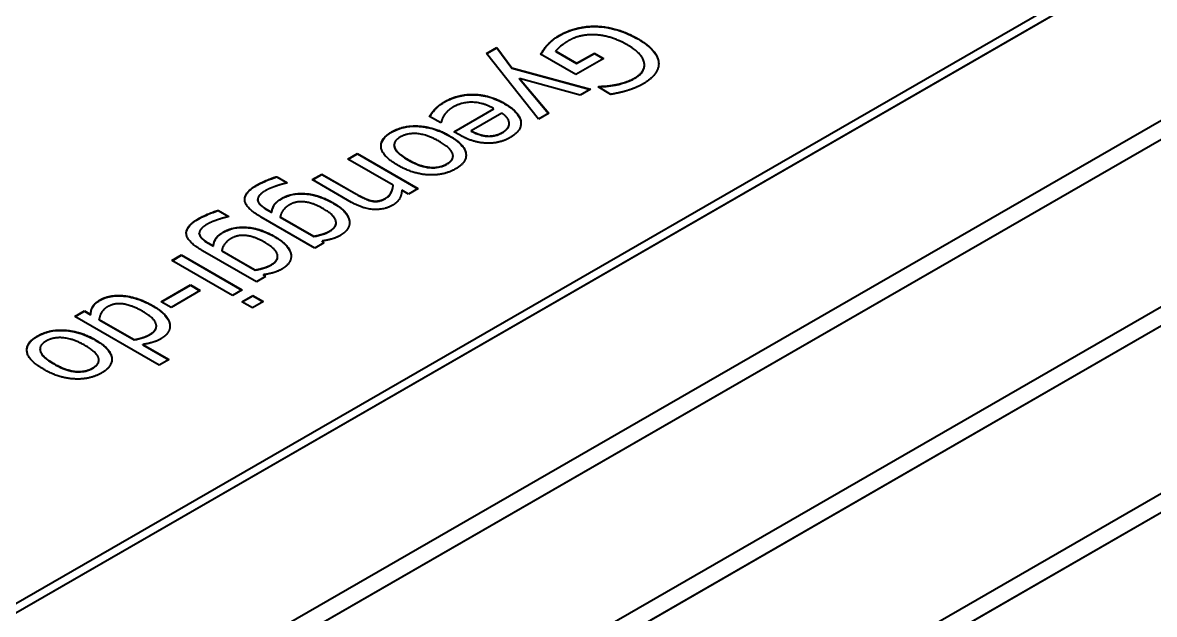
# Model space of a CAD drawing. Header units: millimetres. Extents: x 0 to 1682, y 0 to 1188.
# Drawn here: x 1418.56 to 1430.43, y 1055.84 to 1062.04 of the extents above; entities that cross this region are included whole.
import ezdxf

# ---------------------------------------------------------------- set-up
doc = ezdxf.new("R2010")
doc.units = ezdxf.units.MM
doc.header["$LTSCALE"] = 2
doc.layers.add('가시적인 것(ISO)', color=3, linetype='Continuous', lineweight=40)
doc.layers.add('가시적인 좁은 것(ISO)', color=3, linetype='Continuous', lineweight=35)

msp = doc.modelspace()

# ---------------------------------------------------------------- linework, layer by layer
at = {"layer": '가시적인 것(ISO)'}
for p, q in [((1412.8548, 1052.7074), (1438.8763, 1067.6922)), ((1413.0245, 1052.7074), (1438.8763, 1067.5945)), ((1438.8763, 1067.5912), (1413.0273, 1052.7058)), ((1440.4037, 1066.7149), (1414.5518, 1051.8279)), ((1414.7215, 1051.7301), (1440.5734, 1066.6172)), ((1440.5734, 1066.6139), (1414.7244, 1051.7285)), ((1442.1007, 1065.7377), (1416.2489, 1050.8506)), ((1416.4186, 1050.7529), (1442.2704, 1065.6399)), ((1442.2704, 1065.6367), (1416.4214, 1050.7512)), ((1443.7978, 1064.7604), (1417.9459, 1049.8733)), ((1418.1156, 1049.7756), (1443.9675, 1064.6627)), ((1443.9675, 1064.6594), (1418.1185, 1049.774)), ((1423.4264, 1061.7141), (1423.5351, 1061.7767)), ((1423.4282, 1061.7119), (1423.5351, 1061.7734)), ((1423.5351, 1061.7767), (1423.6932, 1061.5613)), ((1423.5351, 1061.7734), (1423.5351, 1061.7767)), ((1423.5351, 1061.7734), (1423.6932, 1061.558)), ((1424.1519, 1061.7367), (1424.3712, 1061.6104)), ((1424.1519, 1061.7334), (1424.1519, 1061.7367)), ((1424.1519, 1061.7334), (1424.3712, 1061.6071)), ((1423.9724, 1061.0251), (1423.4264, 1061.7141)), ((1424.3643, 1061.4924), (1423.9937, 1061.7058)), ((1424.6566, 1061.6607), (1424.3643, 1061.4924)), ((1424.3712, 1061.6104), (1424.5576, 1061.7177)), ((1424.3712, 1061.6071), (1424.5576, 1061.7144)), ((1424.3712, 1061.6071), (1424.3712, 1061.6104)), ((1424.5576, 1061.7177), (1424.6566, 1061.6607)), ((1424.5576, 1061.7144), (1424.5576, 1061.7177)), ((1424.5576, 1061.7144), (1424.6537, 1061.659)), ((1423.6932, 1061.5613), (1424.5177, 1061.3391)), ((1423.6932, 1061.558), (1423.6932, 1061.5613)), ((1423.6932, 1061.558), (1424.5138, 1061.3369)), ((1425.0821, 1061.589), (1425.0821, 1061.5922)), ((1423.7723, 1061.4524), (1424.079, 1061.0865)), ((1424.4077, 1061.2758), (1423.7723, 1061.4524)), ((1423.7723, 1061.4491), (1423.7723, 1061.4524)), ((1423.7723, 1061.4491), (1424.0771, 1061.0854)), ((1424.5177, 1061.3391), (1424.4077, 1061.2758)), ((1424.5954, 1061.3633), (1424.6043, 1061.3684)), ((1424.7315, 1061.2849), (1424.5954, 1061.3633)), ((1424.5982, 1061.3617), (1424.6043, 1061.3652)), ((1424.6043, 1061.3652), (1424.6043, 1061.3684)), ((1423.0854, 1060.8937), (1423.5048, 1061.1352)), ((1423.5048, 1061.1319), (1423.5048, 1061.1352)), ((1422.9458, 1060.9875), (1422.8289, 1061.0548)), ((1423.0882, 1060.892), (1423.5048, 1061.1319)), ((1423.5866, 1061.0881), (1423.2662, 1060.9036)), ((1424.079, 1061.0865), (1423.9724, 1061.0251)), ((1422.952, 1060.9911), (1422.9458, 1060.9875)), ((1423.2662, 1060.9003), (1423.2662, 1060.9036)), ((1423.6639, 1060.9764), (1423.6639, 1060.9797)), ((1423.1438, 1060.86), (1423.0854, 1060.8937)), ((1421.9721, 1060.6066), (1422.0739, 1060.6652)), ((1421.9749, 1060.6049), (1422.0739, 1060.6619)), ((1422.0739, 1060.6652), (1422.7106, 1060.2985)), ((1422.0739, 1060.6619), (1422.0739, 1060.6652)), ((1422.0739, 1060.6619), (1422.7078, 1060.2969)), ((1422.4584, 1060.7513), (1422.4584, 1060.7546)), ((1422.4479, 1060.3326), (1421.9721, 1060.6066)), ((1423.0754, 1060.6376), (1423.0754, 1060.6408)), ((1421.2267, 1060.4228), (1421.3381, 1060.3587)), ((1421.2267, 1060.4196), (1421.2267, 1060.4228)), ((1421.5987, 1060.3916), (1421.7005, 1060.4502)), ((1421.6016, 1060.3899), (1421.7005, 1060.4469)), ((1421.7005, 1060.4502), (1422.0635, 1060.2411)), ((1421.7005, 1060.4469), (1421.7005, 1060.4502)), ((1421.7005, 1060.4469), (1422.0635, 1060.2378)), ((1421.2267, 1060.4196), (1421.3353, 1060.3571)), ((1421.3381, 1060.3587), (1421.3326, 1060.3555)), ((1422.012, 1060.1536), (1421.5987, 1060.3916)), ((1422.4479, 1060.3293), (1422.4479, 1060.3326)), ((1422.6088, 1060.2399), (1422.538, 1060.2807)), ((1422.7106, 1060.2985), (1422.6088, 1060.2399)), ((1420.614, 1060.07), (1420.7254, 1060.0059)), ((1420.614, 1060.0668), (1420.614, 1060.07)), ((1420.614, 1060.0668), (1420.7226, 1060.0042)), ((1421.0277, 1060.1789), (1421.0277, 1060.1822)), ((1421.0287, 1060.1693), (1421.0287, 1060.1726)), ((1421.1208, 1060.0831), (1421.1765, 1060.051)), ((1421.1208, 1060.0798), (1421.1765, 1060.0478)), ((1422.2251, 1060.1669), (1422.2251, 1060.1702)), ((1420.7254, 1060.0059), (1420.7199, 1060.0027)), ((1421.6269, 1059.6744), (1421.0631, 1059.9991)), ((1421.1765, 1060.0478), (1421.1765, 1060.051)), ((1421.2645, 1059.9971), (1421.2645, 1060.0003)), ((1421.2645, 1060.0003), (1421.6145, 1059.7988)), ((1421.2645, 1059.9971), (1421.6145, 1059.7955)), ((1420.4151, 1059.8261), (1420.4151, 1059.8294)), ((1421.8492, 1059.9374), (1421.8492, 1059.9406)), ((1420.416, 1059.8165), (1420.416, 1059.8198)), ((1420.5081, 1059.7303), (1420.5638, 1059.6982)), ((1420.5081, 1059.727), (1420.5638, 1059.6949)), ((1421.6145, 1059.7955), (1421.6145, 1059.7988)), ((1421.7225, 1059.7295), (1421.6269, 1059.6744)), ((1421.7019, 1059.7485), (1421.7225, 1059.7295)), ((1421.7019, 1059.7452), (1421.7019, 1059.7485)), ((1421.7019, 1059.7452), (1421.7203, 1059.7282)), ((1420.1265, 1059.5438), (1420.2283, 1059.6024)), ((1420.1293, 1059.5421), (1420.2283, 1059.5991)), ((1420.2283, 1059.6024), (1420.865, 1059.2357)), ((1420.2283, 1059.5991), (1420.2283, 1059.6024)), ((1420.2283, 1059.5991), (1420.8622, 1059.2341)), ((1421.0142, 1059.3216), (1420.4504, 1059.6463)), ((1420.5638, 1059.6949), (1420.5638, 1059.6982)), ((1420.6519, 1059.6443), (1420.6519, 1059.6475)), ((1420.6519, 1059.6475), (1421.0019, 1059.446)), ((1420.6519, 1059.6443), (1421.0019, 1059.4427)), ((1420.7632, 1059.1771), (1420.1265, 1059.5438)), ((1421.2365, 1059.5846), (1421.2365, 1059.5878)), ((1421.0019, 1059.4427), (1421.0019, 1059.446)), ((1421.1098, 1059.3767), (1421.0142, 1059.3216)), ((1421.0892, 1059.3957), (1421.1098, 1059.3767)), ((1421.0892, 1059.3924), (1421.0892, 1059.3957)), ((1421.0892, 1059.3924), (1421.1076, 1059.3754)), ((1420.0165, 1059.1122), (1420.3218, 1059.288)), ((1420.0193, 1059.1105), (1420.3218, 1059.2847)), ((1420.3218, 1059.288), (1420.4249, 1059.2286)), ((1420.3218, 1059.2847), (1420.3218, 1059.288)), ((1420.3218, 1059.2847), (1420.4221, 1059.2269)), ((1420.865, 1059.2357), (1420.7632, 1059.1771)), ((1419.6218, 1059.1722), (1419.6218, 1059.1755)), ((1420.4249, 1059.2286), (1420.1196, 1059.0528)), ((1420.8616, 1059.1118), (1420.9771, 1059.1783)), ((1420.8644, 1059.1101), (1420.9771, 1059.175)), ((1420.9771, 1059.1783), (1421.0885, 1059.1141)), ((1420.9771, 1059.175), (1420.9771, 1059.1783)), ((1420.9771, 1059.175), (1421.0857, 1059.1125)), ((1419.1095, 1058.9581), (1419.2113, 1059.0167)), ((1419.1124, 1058.9565), (1419.2113, 1059.0135)), ((1419.2113, 1059.0167), (1419.2759, 1058.9795)), ((1419.2113, 1059.0135), (1419.2113, 1059.0167)), ((1419.2113, 1059.0135), (1419.2759, 1058.9762)), ((1420.1196, 1059.0528), (1420.0165, 1059.1122)), ((1420.973, 1059.0476), (1420.8616, 1059.1118)), ((1421.0885, 1059.1141), (1420.973, 1059.0476)), ((1419.9959, 1058.4477), (1419.1095, 1058.9581)), ((1419.2759, 1058.9762), (1419.2759, 1058.9795)), ((1419.366, 1058.9276), (1419.7339, 1058.7158)), ((1419.366, 1058.9244), (1419.366, 1058.9276)), ((1419.366, 1058.9244), (1419.7339, 1058.7125)), ((1419.965, 1058.8544), (1419.965, 1058.8577)), ((1419.7339, 1058.7125), (1419.7339, 1058.7158)), ((1419.8226, 1058.6647), (1420.0976, 1058.5063)), ((1419.8226, 1058.6614), (1419.8226, 1058.6647)), ((1419.8226, 1058.6614), (1420.0948, 1058.5047)), ((1418.7452, 1058.6131), (1418.7452, 1058.6163)), ((1419.3622, 1058.4993), (1419.3622, 1058.5026)), ((1420.0976, 1058.5063), (1419.9959, 1058.4477))]:
    msp.add_line(p, q, dxfattribs=at)
for points, degree in [([(1424.189, 1061.9022), (1424.2743, 1061.9513), (1424.4709, 1062.0012), (1424.5775, 1061.9984)], 2), ([(1424.5775, 1061.9984), (1424.6848, 1061.9953), (1424.9055, 1061.9307), (1425.0135, 1061.8686)], 2), ([(1424.0645, 1061.802), (1424.092, 1061.8321), (1424.1436, 1061.8761), (1424.189, 1061.9022)], 2), ([(1424.2908, 1061.8484), (1424.2454, 1061.8222), (1424.1691, 1061.7624), (1424.1519, 1061.7367)], 2), ([(1424.5748, 1061.9082), (1424.4957, 1061.9133), (1424.352, 1061.8836), (1424.2908, 1061.8484)], 2), ([(1424.9055, 1061.8024), (1424.8202, 1061.8515), (1424.6545, 1061.9034), (1424.5748, 1061.9082)], 2), ([(1425.0135, 1061.8686), (1425.1159, 1061.8096), (1425.2239, 1061.6848), (1425.2307, 1061.6223)], 2), ([(1423.9937, 1061.7058), (1424.0047, 1061.7232), (1424.0439, 1061.7799), (1424.0645, 1061.802)], 2), ([(1424.9832, 1061.4583), (1425.0994, 1061.5252), (1425.0588, 1061.7141), (1424.9055, 1061.8024)], 2), ([(1425.2307, 1061.6223), (1425.2369, 1061.5617), (1425.1537, 1061.4441), (1425.0678, 1061.3946)], 2), ([(1425.2307, 1061.619), (1425.2312, 1061.6143), (1425.2315, 1061.6096), (1425.2315, 1061.605)], 3), ([(1424.6043, 1061.3684), (1424.6428, 1061.3692), (1424.7198, 1061.3748), (1424.7776, 1061.3859)], 2), ([(1424.7776, 1061.3859), (1424.8278, 1061.395), (1424.9344, 1061.4302), (1424.9832, 1061.4583)], 2), ([(1425.0678, 1061.3946), (1425.0272, 1061.3712), (1424.9406, 1061.3356), (1424.8952, 1061.3221)], 2), ([(1422.9822, 1061.2049), (1423.1266, 1061.2881), (1423.4574, 1061.2813), (1423.6155, 1061.1902)], 2), ([(1424.8952, 1061.3221), (1424.8601, 1061.3114), (1424.7632, 1061.2904), (1424.7315, 1061.2849)], 2), ([(1422.8853, 1061.1285), (1422.9059, 1061.1506), (1422.9451, 1061.1835), (1422.9822, 1061.2049)], 2), ([(1423.0764, 1061.1514), (1423.0434, 1061.1324), (1422.9946, 1061.0861), (1422.9808, 1061.0639)], 2), ([(1423.5048, 1061.1352), (1423.3941, 1061.199), (1423.1706, 1061.2057), (1423.0764, 1061.1514)], 2), ([(1423.6155, 1061.1902), (1423.7709, 1061.1008), (1423.8005, 1060.9055), (1423.6753, 1060.8335)], 2), ([(1422.8289, 1061.0548), (1422.8392, 1061.0695), (1422.8701, 1061.1126), (1422.8853, 1061.1285)], 2), ([(1422.9808, 1061.0639), (1422.9671, 1061.0402), (1422.9533, 1061.0045), (1422.952, 1060.9911)], 2), ([(1423.6636, 1060.9859), (1423.6616, 1061.014), (1423.6238, 1061.0627), (1423.5866, 1061.0881)], 2), ([(1422.4301, 1060.8909), (1422.5559, 1060.9634), (1422.8811, 1060.9424), (1423.0365, 1060.8529)], 2), ([(1423.2662, 1060.9036), (1423.3109, 1060.8794), (1423.3913, 1060.8529), (1423.4285, 1060.8497)], 2), ([(1423.5935, 1060.8877), (1423.6341, 1060.9111), (1423.6657, 1060.9586), (1423.6636, 1060.9859)], 2), ([(1422.4968, 1060.542), (1422.3358, 1060.6347), (1422.3077, 1060.8204), (1422.4301, 1060.8909)], 2), ([(1422.5222, 1060.8378), (1422.4438, 1060.7927), (1422.4796, 1060.6731), (1422.602, 1060.6026)], 2), ([(1422.9313, 1060.7923), (1422.811, 1060.8616), (1422.6013, 1060.8834), (1422.5222, 1060.8378)], 2), ([(1423.0104, 1060.5567), (1423.0895, 1060.6022), (1423.0551, 1060.721), (1422.9313, 1060.7923)], 2), ([(1423.0365, 1060.8529), (1423.1961, 1060.761), (1423.2243, 1060.5737), (1423.1025, 1060.5036)], 2), ([(1423.4292, 1060.7733), (1423.3597, 1060.7753), (1423.2201, 1060.816), (1423.1438, 1060.86)], 2), ([(1423.4285, 1060.8497), (1423.4704, 1060.8461), (1423.5523, 1060.864), (1423.5935, 1060.8877)], 2), ([(1423.6753, 1060.8335), (1423.619, 1060.801), (1423.4979, 1060.7709), (1423.4292, 1060.7733)], 2), ([(1423.1025, 1060.5036), (1422.9801, 1060.4331), (1422.657, 1060.4498), (1422.4968, 1060.542)], 2), ([(1422.602, 1060.6026), (1422.7257, 1060.5313), (1422.9313, 1060.5111), (1423.0104, 1060.5567)], 2), ([(1421.0218, 1060.3365), (1421.0665, 1060.3623), (1421.1744, 1060.407), (1421.2267, 1060.4228)], 2), ([(1421.0631, 1059.9991), (1420.9008, 1060.0926), (1420.8836, 1060.2569), (1421.0218, 1060.3365)], 2), ([(1421.2308, 1060.327), (1421.1951, 1060.3151), (1421.138, 1060.2926), (1421.1098, 1060.2763)], 2), ([(1421.3326, 1060.3555), (1421.3175, 1060.3524), (1421.2625, 1060.3381), (1421.2308, 1060.327)], 2), ([(1422.3682, 1060.1979), (1422.406, 1060.2197), (1422.4438, 1060.2906), (1422.4479, 1060.3326)], 2), ([(1421.1098, 1060.2763), (1421.0631, 1060.2494), (1421.0239, 1060.1967), (1421.0287, 1060.1726)], 2), ([(1421.1765, 1060.051), (1421.1799, 1060.0966), (1421.2233, 1060.1627), (1421.2831, 1060.1971)], 2), ([(1421.2831, 1060.1971), (1421.3862, 1060.2565), (1421.6702, 1060.234), (1421.8222, 1060.1465)], 2), ([(1422.0635, 1060.2411), (1422.1076, 1060.2157), (1422.1914, 1060.1769), (1422.2251, 1060.1702)], 2), ([(1422.2251, 1060.1702), (1422.2616, 1060.1635), (1422.3297, 1060.1758), (1422.3682, 1060.1979)], 2), ([(1422.538, 1060.2807), (1422.5359, 1060.2296), (1422.4926, 1060.1524), (1422.4431, 1060.1239)], 2), ([(1420.4091, 1059.9837), (1420.4538, 1060.0094), (1420.5618, 1060.0542), (1420.614, 1060.07)], 2), ([(1421.0277, 1060.1789), (1421.0277, 1060.1757), (1421.028, 1060.1725), (1421.0287, 1060.1693)], 3), ([(1421.0287, 1060.1726), (1421.0342, 1060.1488), (1421.0816, 1060.1057), (1421.1208, 1060.0831)], 2), ([(1421.3587, 1060.1267), (1421.3195, 1060.1041), (1421.2687, 1060.0368), (1421.2645, 1060.0003)], 2), ([(1421.719, 1060.0847), (1421.6132, 1060.1457), (1421.4351, 1060.1706), (1421.3587, 1060.1267)], 2), ([(1421.7844, 1059.8554), (1421.8621, 1059.9002), (1421.8311, 1060.0201), (1421.719, 1060.0847)], 2), ([(1421.8222, 1060.1465), (1421.9013, 1060.1009), (1421.9817, 1060.0063), (1421.9893, 1059.9607)], 2), ([(1422.4431, 1060.1239), (1422.3537, 1060.0724), (1422.1296, 1060.0859), (1422.012, 1060.1536)], 2), ([(1420.4504, 1059.6463), (1420.2881, 1059.7398), (1420.2709, 1059.9041), (1420.4091, 1059.9837)], 2), ([(1420.6182, 1059.9742), (1420.5824, 1059.9623), (1420.5253, 1059.9398), (1420.4971, 1059.9235)], 2), ([(1420.7199, 1060.0027), (1420.7048, 1059.9995), (1420.6498, 1059.9853), (1420.6182, 1059.9742)], 2), ([(1421.9893, 1059.9607), (1421.9955, 1059.9176), (1421.9467, 1059.838), (1421.8971, 1059.8095)], 2), ([(1421.9893, 1059.9575), (1421.99, 1059.9522), (1421.9905, 1059.947), (1421.9905, 1059.9418)], 3), ([(1420.4971, 1059.9235), (1420.4504, 1059.8966), (1420.4112, 1059.8439), (1420.416, 1059.8198)], 2), ([(1420.5638, 1059.6982), (1420.5673, 1059.7437), (1420.6106, 1059.8099), (1420.6704, 1059.8443)], 2), ([(1420.6704, 1059.8443), (1420.7736, 1059.9037), (1421.0576, 1059.8811), (1421.2095, 1059.7936)], 2), ([(1421.6145, 1059.7988), (1421.6716, 1059.8095), (1421.7527, 1059.8372), (1421.7844, 1059.8554)], 2), ([(1420.4151, 1059.8261), (1420.4151, 1059.8229), (1420.4154, 1059.8197), (1420.416, 1059.8165)], 3), ([(1420.416, 1059.8198), (1420.4215, 1059.796), (1420.4689, 1059.7529), (1420.5081, 1059.7303)], 2), ([(1420.7461, 1059.7738), (1420.7069, 1059.7513), (1420.656, 1059.684), (1420.6519, 1059.6475)], 2), ([(1421.1064, 1059.7319), (1421.0005, 1059.7928), (1420.8224, 1059.8178), (1420.7461, 1059.7738)], 2), ([(1421.1717, 1059.5026), (1421.2494, 1059.5473), (1421.2185, 1059.6673), (1421.1064, 1059.7319)], 2), ([(1421.2095, 1059.7936), (1421.2886, 1059.7481), (1421.369, 1059.6535), (1421.3766, 1059.6079)], 2), ([(1421.8971, 1059.8095), (1421.8497, 1059.7822), (1421.7576, 1059.756), (1421.7019, 1059.7485)], 2), ([(1421.3766, 1059.6079), (1421.3828, 1059.5648), (1421.334, 1059.4852), (1421.2845, 1059.4567)], 2), ([(1421.3766, 1059.6047), (1421.3774, 1059.5994), (1421.3778, 1059.5942), (1421.3779, 1059.589)], 3), ([(1421.0019, 1059.446), (1421.0589, 1059.4567), (1421.1401, 1059.4844), (1421.1717, 1059.5026)], 2), ([(1421.2845, 1059.4567), (1421.237, 1059.4293), (1421.1449, 1059.4032), (1421.0892, 1059.3957)], 2), ([(1419.2979, 1059.0611), (1419.3082, 1059.0797), (1419.3433, 1059.1134), (1419.3742, 1059.1312)], 2), ([(1419.3742, 1059.1312), (1419.4238, 1059.1597), (1419.551, 1059.183), (1419.6218, 1059.1755)], 2), ([(1419.6218, 1059.1755), (1419.694, 1059.1688), (1419.8501, 1059.1161), (1419.9305, 1059.0698)], 2), ([(1419.2759, 1058.9795), (1419.2794, 1059.0052), (1419.2862, 1059.0409), (1419.2979, 1059.0611)], 2), ([(1419.452, 1059.0587), (1419.4121, 1059.0357), (1419.3694, 1058.9668), (1419.366, 1058.9276)], 2), ([(1419.8274, 1059.008), (1419.7146, 1059.073), (1419.5276, 1059.1023), (1419.452, 1059.0587)], 2), ([(1419.901, 1058.7732), (1419.9794, 1058.8183), (1419.9443, 1058.9407), (1419.8274, 1059.008)], 2), ([(1419.9305, 1059.0698), (1420.0144, 1059.0215), (1420.0956, 1058.9272), (1420.1052, 1058.8797)], 2), ([(1420.1052, 1058.8797), (1420.1134, 1058.837), (1420.0674, 1058.7558), (1420.0158, 1058.7261)], 2), ([(1418.7169, 1058.7526), (1418.8427, 1058.8251), (1419.168, 1058.8041), (1419.3234, 1058.7146)], 2), ([(1419.7339, 1058.7158), (1419.7909, 1058.7265), (1419.8659, 1058.753), (1419.901, 1058.7732)], 2), ([(1420.1052, 1058.8765), (1420.1065, 1058.8695), (1420.1073, 1058.8626), (1420.1074, 1058.8557)], 3), ([(1418.7836, 1058.4038), (1418.6227, 1058.4964), (1418.5945, 1058.6821), (1418.7169, 1058.7526)], 2), ([(1418.809, 1058.6996), (1418.7306, 1058.6544), (1418.7664, 1058.5348), (1418.8888, 1058.4643)], 2), ([(1419.2182, 1058.654), (1419.0978, 1058.7233), (1418.8881, 1058.7451), (1418.809, 1058.6996)], 2), ([(1419.2972, 1058.4184), (1419.3763, 1058.4639), (1419.3419, 1058.5827), (1419.2182, 1058.654)], 2), ([(1419.3234, 1058.7146), (1419.4829, 1058.6227), (1419.5111, 1058.4354), (1419.3894, 1058.3654)], 2), ([(1420.0158, 1058.7261), (1419.9704, 1058.7), (1419.8817, 1058.6734), (1419.8226, 1058.6647)], 2), ([(1418.8888, 1058.4643), (1419.0126, 1058.3931), (1419.2182, 1058.3729), (1419.2972, 1058.4184)], 2), ([(1419.3894, 1058.3654), (1419.267, 1058.2949), (1418.9438, 1058.3115), (1418.7836, 1058.4038)], 2)]:
    msp.add_open_spline(points, degree=degree, dxfattribs=at)
for points, knots in [([(1424.189, 1061.8989), (1424.2201, 1061.9169), (1424.254, 1061.9332), (1424.325, 1061.9602), (1424.3623, 1061.9714), (1424.4579, 1061.9916), (1424.5168, 1061.9967), (1424.5775, 1061.9952)], [-0.10944415, -0.10944415, -0.10944415, -0.10944415, -0.07640862, -0.07640862, -0.04556153, -0.04556153, 0, 0, 0, 0]), ([(1424.5775, 1061.9952), (1424.6142, 1061.9941), (1424.6502, 1061.9905), (1424.7297, 1061.9775), (1424.7673, 1061.9679), (1424.8762, 1061.936), (1424.9492, 1061.9023), (1425.0135, 1061.8653)], [-0.11021437, -0.11021437, -0.11021437, -0.11021437, -0.09151625, -0.09151625, -0.06812944, -0.06812944, 0, 0, 0, 0]), ([(1424.0645, 1061.7988), (1424.0808, 1061.8166), (1424.0982, 1061.8341), (1424.1377, 1061.8678), (1424.1639, 1061.8845), (1424.189, 1061.8989)], [-0.052719342, -0.052719342, -0.052719342, -0.052719342, -0.026565582, -0.026565582, 0, 0, 0, 0]), ([(1425.0135, 1061.8653), (1425.1051, 1061.8125), (1425.1526, 1061.7664), (1425.2084, 1061.6958), (1425.2264, 1061.6582), (1425.2307, 1061.619)], [-0.10101227, -0.10101227, -0.10101227, -0.10101227, -0.05123062, -0.05123062, 0, 0, 0, 0]), ([(1423.9952, 1061.7049), (1424.0065, 1061.7226), (1424.0207, 1061.7431), (1424.0361, 1061.7653), (1424.0495, 1061.7826), (1424.0645, 1061.7988)], [-0.031128742, -0.031128742, -0.031128742, -0.031128742, -0.023880899, -0.023880899, 0, 0, 0, 0]), ([(1424.9832, 1061.4551), (1425.0002, 1061.4648), (1425.0156, 1061.4754), (1425.0417, 1061.4979), (1425.0524, 1061.5094), (1425.0754, 1061.5433), (1425.0821, 1061.5658), (1425.0821, 1061.589)], [-0.23195822, -0.23195822, -0.23195822, -0.23195822, -0.20032376, -0.20032376, -0.17026208, -0.17026208, -0.11717536, -0.11717536, -0.11717536, -0.11717536]), ([(1424.6043, 1061.3652), (1424.6301, 1061.3657), (1424.6558, 1061.3669), (1424.7108, 1061.3708), (1424.7451, 1061.3763), (1424.7776, 1061.3826)], [-0.04799963, -0.04799963, -0.04799963, -0.04799963, -0.025696887, -0.025696887, 0, 0, 0, 0]), ([(1424.7776, 1061.3826), (1424.827, 1061.3916), (1424.866, 1061.4043), (1424.9187, 1061.4217), (1424.9526, 1061.4374), (1424.9832, 1061.4551)], [-0.045506647, -0.045506647, -0.045506647, -0.045506647, -0.03248246, -0.03248246, 0, 0, 0, 0]), ([(1422.9822, 1061.2016), (1423.0075, 1061.2162), (1423.0349, 1061.2297), (1423.0913, 1061.2518), (1423.1197, 1061.2608), (1423.1944, 1061.2774), (1423.2404, 1061.2822), (1423.3251, 1061.281), (1423.3753, 1061.2771), (1423.5027, 1061.2444), (1423.5631, 1061.2171), (1423.6155, 1061.187)], [-0.25738, -0.25738, -0.25738, -0.25738, -0.21017408, -0.21017408, -0.16738097, -0.16738097, -0.10452781, -0.10452781, -0.05555741, -0.05555741, 0, 0, 0, 0]), ([(1422.8853, 1061.1252), (1422.8976, 1061.1384), (1422.9107, 1061.1514), (1422.9411, 1061.1769), (1422.9629, 1061.1905), (1422.9822, 1061.2016)], [-0.03994906, -0.03994906, -0.03994906, -0.03994906, -0.020532882, -0.020532882, 0, 0, 0, 0]), ([(1423.6155, 1061.187), (1423.6476, 1061.1685), (1423.6776, 1061.1484), (1423.726, 1061.1073), (1423.7454, 1061.0867), (1423.7811, 1061.0321), (1423.787, 1061.0035), (1423.7873, 1060.9812)], [-0.142102169, -0.142102169, -0.142102169, -0.142102169, -0.120994397, -0.120994397, -0.10207716, -0.10207716, -0.073971477, -0.073971477, -0.073971477, -0.073971477]), ([(1422.8305, 1061.0539), (1422.8407, 1061.0683), (1422.8516, 1061.0835), (1422.8636, 1061.1003), (1422.8739, 1061.1133), (1422.8853, 1061.1252)], [-0.023673669, -0.023673669, -0.023673669, -0.023673669, -0.017626994, -0.017626994, 0, 0, 0, 0]), ([(1422.4301, 1060.8876), (1422.4496, 1060.8989), (1422.4707, 1060.9091), (1422.5149, 1060.9263), (1422.5375, 1060.9332), (1422.6019, 1060.9476), (1422.644, 1060.9515), (1422.7278, 1060.9502), (1422.781, 1060.9456), (1422.9155, 1060.9111), (1422.9803, 1060.882), (1423.0365, 1060.8496)], [-0.23140113, -0.23140113, -0.23140113, -0.23140113, -0.19684338, -0.19684338, -0.16464808, -0.16464808, -0.11028974, -0.11028974, -0.05962156, -0.05962156, 0, 0, 0, 0]), ([(1423.2662, 1060.9003), (1423.2991, 1060.8825), (1423.3306, 1060.8688), (1423.3828, 1060.8532), (1423.4052, 1060.8484), (1423.4285, 1060.8464)], [-0.044077692, -0.044077692, -0.044077692, -0.044077692, -0.01765231, -0.01765231, 0, 0, 0, 0]), ([(1423.5935, 1060.8845), (1423.6064, 1060.8919), (1423.6186, 1060.9), (1423.6414, 1060.9194), (1423.6476, 1060.9279), (1423.6598, 1060.9471), (1423.6639, 1060.9616), (1423.6639, 1060.9764)], [-0.03522729, -0.03522729, -0.03522729, -0.03522729, -0.029351814, -0.029351814, -0.022122174, -0.022122174, -0.002726891, -0.002726891, -0.002726891, -0.002726891]), ([(1422.3203, 1060.7449), (1422.3203, 1060.7449), (1422.3203, 1060.7449), (1422.3207, 1060.7699), (1422.3288, 1060.7939), (1422.365, 1060.8437), (1422.3945, 1060.8671), (1422.4301, 1060.8876)], [-0.070291541, -0.070291541, -0.070291541, -0.070291541, -0.070269232, -0.070269232, -0.03775459, -0.03775459, 0, 0, 0, 0]), ([(1423.0365, 1060.8496), (1423.0692, 1060.8308), (1423.1, 1060.8104), (1423.1495, 1060.7692), (1423.1694, 1060.7487), (1423.2067, 1060.6937), (1423.2114, 1060.6663), (1423.2116, 1060.6465)], [-0.130633279, -0.130633279, -0.130633279, -0.130633279, -0.112301904, -0.112301904, -0.09621194, -0.09621194, -0.071677845, -0.071677845, -0.071677845, -0.071677845]), ([(1423.4285, 1060.8464), (1423.4433, 1060.8452), (1423.4581, 1060.8451), (1423.491, 1060.8475), (1423.5061, 1060.8505), (1423.5456, 1060.86), (1423.5714, 1060.8717), (1423.5935, 1060.8845)], [-0.039040794, -0.039040794, -0.039040794, -0.039040794, -0.032011871, -0.032011871, -0.023411559, -0.023411559, 0, 0, 0, 0]), ([(1422.4584, 1060.7513), (1422.4584, 1060.7482), (1422.4586, 1060.7451), (1422.4619, 1060.7205), (1422.474, 1060.7014), (1422.5139, 1060.6554), (1422.5555, 1060.6261), (1422.602, 1060.5993)], [-0.078465135, -0.078465135, -0.078465135, -0.078465135, -0.074774695, -0.074774695, -0.049262731, -0.049262731, 0, 0, 0, 0]), ([(1422.602, 1060.5993), (1422.631, 1060.5826), (1422.6629, 1060.5663), (1422.7236, 1060.5415), (1422.7533, 1060.5316), (1422.819, 1060.5175), (1422.8461, 1060.5161), (1422.891, 1060.5162), (1422.915, 1060.519), (1422.9654, 1060.5312), (1422.9894, 1060.5413), (1423.0104, 1060.5534)], [-0.085957, -0.085957, -0.085957, -0.085957, -0.069342651, -0.069342651, -0.055924971, -0.055924971, -0.041012876, -0.041012876, -0.022285047, -0.022285047, 0, 0, 0, 0]), ([(1423.0104, 1060.5534), (1423.0232, 1060.5608), (1423.0348, 1060.5688), (1423.0536, 1060.5858), (1423.0609, 1060.5944), (1423.0724, 1060.6147), (1423.0754, 1060.6261), (1423.0754, 1060.6376)], [-0.135449634, -0.135449634, -0.135449634, -0.135449634, -0.118759786, -0.118759786, -0.103264414, -0.103264414, -0.084609498, -0.084609498, -0.084609498, -0.084609498]), ([(1420.8917, 1060.1827), (1420.8917, 1060.1837), (1420.8917, 1060.1847), (1420.8929, 1060.2085), (1420.9026, 1060.2303), (1420.9428, 1060.2819), (1420.9805, 1060.3094), (1421.0218, 1060.3333)], [-0.074830915, -0.074830915, -0.074830915, -0.074830915, -0.073600334, -0.073600334, -0.04385366, -0.04385366, 0, 0, 0, 0]), ([(1421.0218, 1060.3333), (1421.0631, 1060.357), (1421.101, 1060.3733), (1421.1543, 1060.3954), (1421.1898, 1060.4084), (1421.2267, 1060.4196)], [-0.049248353, -0.049248353, -0.049248353, -0.049248353, -0.031253722, -0.031253722, 0, 0, 0, 0]), ([(1422.3682, 1060.1947), (1422.3812, 1060.2022), (1422.3921, 1060.2106), (1422.4146, 1060.2333), (1422.4217, 1060.2459), (1422.4383, 1060.277), (1422.4454, 1060.3031), (1422.4479, 1060.3293)], [-0.047834132, -0.047834132, -0.047834132, -0.047834132, -0.042283443, -0.042283443, -0.034173357, -0.034173357, 0, 0, 0, 0]), ([(1421.1765, 1060.0478), (1421.1798, 1060.0908), (1421.1943, 1060.1166), (1421.222, 1060.1544), (1421.2517, 1060.1758), (1421.2831, 1060.1939)], [-0.05329034, -0.05329034, -0.05329034, -0.05329034, -0.033257004, -0.033257004, 0, 0, 0, 0]), ([(1421.2831, 1060.1939), (1421.2992, 1060.2032), (1421.3168, 1060.2116), (1421.354, 1060.2255), (1421.3731, 1060.231), (1421.4282, 1060.2421), (1421.4643, 1060.2447), (1421.5575, 1060.2417), (1421.6046, 1060.2315), (1421.7062, 1060.2034), (1421.7687, 1060.174), (1421.8222, 1060.1432)], [-0.1240776, -0.1240776, -0.1240776, -0.1240776, -0.1129254, -0.1129254, -0.10240561, -0.10240561, -0.08435455, -0.08435455, -0.05675593, -0.05675593, 0, 0, 0, 0]), ([(1422.0635, 1060.2378), (1422.1003, 1060.2167), (1422.1387, 1060.197), (1422.1856, 1060.1777), (1422.2053, 1060.1709), (1422.2251, 1060.1669)], [-0.04331503, -0.04331503, -0.04331503, -0.04331503, -0.015787197, -0.015787197, 0, 0, 0, 0]), ([(1422.2251, 1060.1669), (1422.2388, 1060.1644), (1422.2529, 1060.1631), (1422.2837, 1060.1639), (1422.2969, 1060.1662), (1422.3292, 1060.1745), (1422.3496, 1060.184), (1422.3682, 1060.1947)], [-0.038554053, -0.038554053, -0.038554053, -0.038554053, -0.029750196, -0.029750196, -0.019640818, -0.019640818, 0, 0, 0, 0]), ([(1420.4091, 1059.9804), (1420.4504, 1060.0042), (1420.4883, 1060.0205), (1420.5416, 1060.0426), (1420.5772, 1060.0556), (1420.614, 1060.0668)], [-0.049248353, -0.049248353, -0.049248353, -0.049248353, -0.031253722, -0.031253722, 0, 0, 0, 0]), ([(1421.0287, 1060.1693), (1421.0305, 1060.1614), (1421.0339, 1060.1536), (1421.0456, 1060.1354), (1421.0539, 1060.1276), (1421.0754, 1060.108), (1421.0977, 1060.0932), (1421.1208, 1060.0798)], [-0.034045917, -0.034045917, -0.034045917, -0.034045917, -0.030116907, -0.030116907, -0.024544318, -0.024544318, 0, 0, 0, 0]), ([(1421.8222, 1060.1432), (1421.8961, 1060.1006), (1421.9285, 1060.0661), (1421.9679, 1060.0184), (1421.9841, 1059.9885), (1421.9893, 1059.9575)], [-0.068818805, -0.068818805, -0.068818805, -0.068818805, -0.040640108, -0.040640108, 0, 0, 0, 0]), ([(1420.279, 1059.8299), (1420.279, 1059.8309), (1420.2791, 1059.8318), (1420.2802, 1059.8556), (1420.2899, 1059.8775), (1420.3302, 1059.9291), (1420.3678, 1059.9566), (1420.4091, 1059.9804)], [-0.074830915, -0.074830915, -0.074830915, -0.074830915, -0.073600334, -0.073600334, -0.04385366, -0.04385366, 0, 0, 0, 0]), ([(1420.5638, 1059.6949), (1420.5671, 1059.738), (1420.5816, 1059.7638), (1420.6093, 1059.8016), (1420.6391, 1059.823), (1420.6704, 1059.8411)], [-0.05329034, -0.05329034, -0.05329034, -0.05329034, -0.033257004, -0.033257004, 0, 0, 0, 0]), ([(1420.6704, 1059.8411), (1420.6865, 1059.8503), (1420.7041, 1059.8587), (1420.7413, 1059.8726), (1420.7604, 1059.8781), (1420.8155, 1059.8893), (1420.8516, 1059.8919), (1420.9448, 1059.8889), (1420.992, 1059.8787), (1421.0935, 1059.8506), (1421.156, 1059.8212), (1421.2095, 1059.7904)], [-0.1240776, -0.1240776, -0.1240776, -0.1240776, -0.1129254, -0.1129254, -0.10240561, -0.10240561, -0.08435455, -0.08435455, -0.05675593, -0.05675593, 0, 0, 0, 0]), ([(1421.6145, 1059.7955), (1421.6479, 1059.8018), (1421.682, 1059.8098), (1421.7293, 1059.8259), (1421.7564, 1059.836), (1421.7844, 1059.8521)], [-0.081933387, -0.081933387, -0.081933387, -0.081933387, -0.029682285, -0.029682285, 0, 0, 0, 0]), ([(1421.7844, 1059.8521), (1421.7966, 1059.8592), (1421.8077, 1059.8669), (1421.8259, 1059.8831), (1421.8331, 1059.8914), (1421.8458, 1059.9123), (1421.8492, 1059.9247), (1421.8492, 1059.9374)], [-0.153030084, -0.153030084, -0.153030084, -0.153030084, -0.130825083, -0.130825083, -0.110031607, -0.110031607, -0.081521893, -0.081521893, -0.081521893, -0.081521893]), ([(1420.416, 1059.8165), (1420.4178, 1059.8085), (1420.4212, 1059.8008), (1420.4329, 1059.7826), (1420.4412, 1059.7748), (1420.4627, 1059.7552), (1420.485, 1059.7403), (1420.5081, 1059.727)], [-0.034045917, -0.034045917, -0.034045917, -0.034045917, -0.030116907, -0.030116907, -0.024544318, -0.024544318, 0, 0, 0, 0]), ([(1421.2095, 1059.7904), (1421.2835, 1059.7478), (1421.3159, 1059.7133), (1421.3552, 1059.6656), (1421.3715, 1059.6357), (1421.3766, 1059.6047)], [-0.068818805, -0.068818805, -0.068818805, -0.068818805, -0.040640108, -0.040640108, 0, 0, 0, 0]), ([(1421.0019, 1059.4427), (1421.0352, 1059.4489), (1421.0693, 1059.4569), (1421.1166, 1059.4731), (1421.1437, 1059.4832), (1421.1717, 1059.4993)], [-0.081933387, -0.081933387, -0.081933387, -0.081933387, -0.029682285, -0.029682285, 0, 0, 0, 0]), ([(1421.1717, 1059.4993), (1421.1839, 1059.5064), (1421.195, 1059.514), (1421.2133, 1059.5302), (1421.2205, 1059.5385), (1421.2331, 1059.5595), (1421.2365, 1059.5719), (1421.2365, 1059.5846)], [-0.153030084, -0.153030084, -0.153030084, -0.153030084, -0.130825083, -0.130825083, -0.110031607, -0.110031607, -0.081521893, -0.081521893, -0.081521893, -0.081521893]), ([(1419.2979, 1059.0578), (1419.3076, 1059.0753), (1419.3197, 1059.0874), (1419.3389, 1059.1058), (1419.3563, 1059.1175), (1419.3742, 1059.1279)], [-0.027913022, -0.027913022, -0.027913022, -0.027913022, -0.019065252, -0.019065252, 0, 0, 0, 0]), ([(1419.3742, 1059.1279), (1419.3933, 1059.1389), (1419.4145, 1059.1483), (1419.4611, 1059.1632), (1419.486, 1059.1687), (1419.5482, 1059.1763), (1419.5851, 1059.1761), (1419.6218, 1059.1722)], [-0.067961758, -0.067961758, -0.067961758, -0.067961758, -0.047714102, -0.047714102, -0.027994807, -0.027994807, 0, 0, 0, 0]), ([(1419.6218, 1059.1722), (1419.6805, 1059.1668), (1419.7329, 1059.1524), (1419.8298, 1059.1197), (1419.8832, 1059.0938), (1419.9305, 1059.0665)], [-0.084215899, -0.084215899, -0.084215899, -0.084215899, -0.050187351, -0.050187351, 0, 0, 0, 0]), ([(1419.2759, 1058.9762), (1419.2779, 1058.9908), (1419.28, 1059.0053), (1419.2853, 1059.0327), (1419.2908, 1059.0455), (1419.2979, 1059.0578)], [-0.035842539, -0.035842539, -0.035842539, -0.035842539, -0.016863408, -0.016863408, 0, 0, 0, 0]), ([(1419.9305, 1059.0665), (1420.0089, 1059.0214), (1420.041, 1058.9874), (1420.0807, 1058.9412), (1420.0985, 1058.9096), (1420.1052, 1058.8765)], [-0.067169245, -0.067169245, -0.067169245, -0.067169245, -0.043480597, -0.043480597, 0, 0, 0, 0]), ([(1418.7169, 1058.7493), (1418.7364, 1058.7606), (1418.7575, 1058.7709), (1418.8017, 1058.788), (1418.8243, 1058.7949), (1418.8888, 1058.8093), (1418.9308, 1058.8132), (1419.0146, 1058.8119), (1419.0678, 1058.8073), (1419.2023, 1058.7729), (1419.2672, 1058.7437), (1419.3234, 1058.7113)], [-0.23140113, -0.23140113, -0.23140113, -0.23140113, -0.19684338, -0.19684338, -0.16464808, -0.16464808, -0.11028974, -0.11028974, -0.05962156, -0.05962156, 0, 0, 0, 0]), ([(1419.7339, 1058.7125), (1419.7658, 1058.7185), (1419.7997, 1058.7263), (1419.8436, 1058.7418), (1419.8694, 1058.7518), (1419.901, 1058.7699)], [-0.096675547, -0.096675547, -0.096675547, -0.096675547, -0.033432071, -0.033432071, 0, 0, 0, 0]), ([(1419.901, 1058.7699), (1419.9132, 1058.777), (1419.9242, 1058.7846), (1419.9424, 1058.8008), (1419.9495, 1058.8092), (1419.9618, 1058.8298), (1419.965, 1058.842), (1419.965, 1058.8544)], [-0.162454487, -0.162454487, -0.162454487, -0.162454487, -0.138681885, -0.138681885, -0.116391425, -0.116391425, -0.086445655, -0.086445655, -0.086445655, -0.086445655]), ([(1418.6071, 1058.6066), (1418.6071, 1058.6066), (1418.6071, 1058.6066), (1418.6075, 1058.6316), (1418.6157, 1058.6557), (1418.6518, 1058.7055), (1418.6813, 1058.7288), (1418.7169, 1058.7493)], [-0.070291541, -0.070291541, -0.070291541, -0.070291541, -0.070269232, -0.070269232, -0.03775459, -0.03775459, 0, 0, 0, 0]), ([(1419.3234, 1058.7113), (1419.3561, 1058.6925), (1419.3869, 1058.6721), (1419.4363, 1058.631), (1419.4563, 1058.6104), (1419.4935, 1058.5554), (1419.4982, 1058.5281), (1419.4984, 1058.5083)], [-0.130633279, -0.130633279, -0.130633279, -0.130633279, -0.112301904, -0.112301904, -0.09621194, -0.09621194, -0.071677845, -0.071677845, -0.071677845, -0.071677845]), ([(1418.7452, 1058.6131), (1418.7452, 1058.61), (1418.7454, 1058.6069), (1418.7487, 1058.5822), (1418.7609, 1058.5631), (1418.8008, 1058.5171), (1418.8423, 1058.4878), (1418.8888, 1058.4611)], [-0.078465135, -0.078465135, -0.078465135, -0.078465135, -0.074774695, -0.074774695, -0.049262731, -0.049262731, 0, 0, 0, 0]), ([(1418.8888, 1058.4611), (1418.9178, 1058.4444), (1418.9498, 1058.428), (1419.0104, 1058.4033), (1419.0401, 1058.3933), (1419.1059, 1058.3792), (1419.1329, 1058.3778), (1419.1778, 1058.3779), (1419.2018, 1058.3807), (1419.2522, 1058.3929), (1419.2762, 1058.403), (1419.2972, 1058.4151)], [-0.085957, -0.085957, -0.085957, -0.085957, -0.069342651, -0.069342651, -0.055924971, -0.055924971, -0.041012876, -0.041012876, -0.022285047, -0.022285047, 0, 0, 0, 0]), ([(1419.2972, 1058.4151), (1419.31, 1058.4225), (1419.3217, 1058.4306), (1419.3404, 1058.4475), (1419.3477, 1058.4562), (1419.3592, 1058.4765), (1419.3622, 1058.4878), (1419.3622, 1058.4993)], [-0.135449634, -0.135449634, -0.135449634, -0.135449634, -0.118759786, -0.118759786, -0.103264414, -0.103264414, -0.084609498, -0.084609498, -0.084609498, -0.084609498])]:
    msp.add_open_spline(points, degree=3, knots=knots, dxfattribs=at)
at = {"layer": '가시적인 좁은 것(ISO)'}
for p, q in [((1424.5775, 1061.9952), (1424.5775, 1061.9984)), ((1424.189, 1061.8989), (1424.189, 1061.9022)), ((1425.0135, 1061.8653), (1425.0135, 1061.8686)), ((1424.0645, 1061.7988), (1424.0645, 1061.802)), ((1425.2307, 1061.619), (1425.2307, 1061.6223)), ((1424.7776, 1061.3826), (1424.7776, 1061.3859)), ((1424.9832, 1061.4551), (1424.9832, 1061.4583)), ((1422.9822, 1061.2016), (1422.9822, 1061.2049)), ((1423.6155, 1061.187), (1423.6155, 1061.1902)), ((1422.8853, 1061.1252), (1422.8853, 1061.1285)), ((1422.4301, 1060.8876), (1422.4301, 1060.8909)), ((1423.0365, 1060.8496), (1423.0365, 1060.8529)), ((1423.4285, 1060.8464), (1423.4285, 1060.8497)), ((1423.5935, 1060.8845), (1423.5935, 1060.8877)), ((1422.602, 1060.5993), (1422.602, 1060.6026)), ((1423.0104, 1060.5534), (1423.0104, 1060.5567)), ((1421.0218, 1060.3333), (1421.0218, 1060.3365)), ((1421.2831, 1060.1939), (1421.2831, 1060.1971)), ((1422.0635, 1060.2378), (1422.0635, 1060.2411)), ((1422.3682, 1060.1947), (1422.3682, 1060.1979)), ((1421.1208, 1060.0798), (1421.1208, 1060.0831)), ((1421.8222, 1060.1432), (1421.8222, 1060.1465)), ((1420.4091, 1059.9804), (1420.4091, 1059.9837)), ((1421.9893, 1059.9575), (1421.9893, 1059.9607)), ((1420.6704, 1059.8411), (1420.6704, 1059.8443)), ((1421.7844, 1059.8521), (1421.7844, 1059.8554)), ((1420.5081, 1059.727), (1420.5081, 1059.7303)), ((1421.2095, 1059.7904), (1421.2095, 1059.7936)), ((1421.3766, 1059.6047), (1421.3766, 1059.6079)), ((1421.1717, 1059.4993), (1421.1717, 1059.5026)), ((1419.3742, 1059.1279), (1419.3742, 1059.1312)), ((1419.2979, 1059.0578), (1419.2979, 1059.0611)), ((1419.9305, 1059.0665), (1419.9305, 1059.0698)), ((1420.1052, 1058.8765), (1420.1052, 1058.8797)), ((1419.901, 1058.7699), (1419.901, 1058.7732)), ((1418.7169, 1058.7493), (1418.7169, 1058.7526)), ((1419.3234, 1058.7113), (1419.3234, 1058.7146)), ((1418.8888, 1058.4611), (1418.8888, 1058.4643)), ((1419.2972, 1058.4151), (1419.2972, 1058.4184))]:
    msp.add_line(p, q, dxfattribs=at)

doc.saveas('drawing.dxf')
